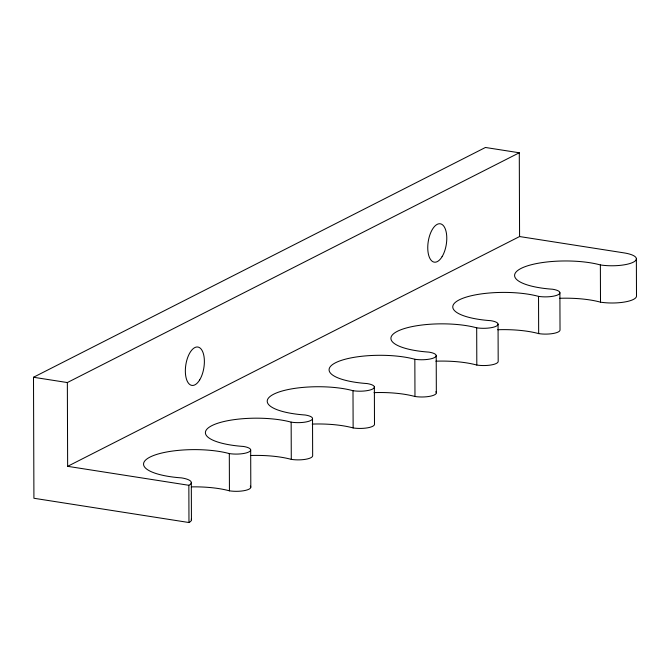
<?xml version="1.0" encoding="UTF-8"?>
<svg xmlns="http://www.w3.org/2000/svg" width="670" height="670" viewBox="0 0 670 670"><rect width="100%" height="100%" fill="white"/><g stroke="black" fill="none" stroke-linecap="round" stroke-linejoin="round"><path stroke-width="1" d="M191.243 519.066A19.196 5.452 -0.2 0 1 188.974 522.525L33.919 498.262L33.5 377.26L485.432 147.475L519.284 152.777L519.577 236.543L67.645 466.328L67.352 382.553L519.284 152.777M519.577 236.543L624.055 252.891A24.162 6.859 -0.2 0 1 633.276 262.204A24.162 6.859 -0.2 0 1 600.37 264.935A50.485 14.338 -0.2 0 0 521.084 268.41A50.485 14.338 -0.2 0 0 552.582 289.231A14.338 4.07 -0.2 0 1 558.06 294.758A14.338 4.07 -0.2 0 1 538.529 296.375A50.485 14.338 -0.2 0 0 459.243 299.859A50.485 14.338 -0.2 0 0 490.742 320.67A14.338 4.07 -0.2 0 1 496.21 326.198A14.338 4.07 -0.2 0 1 476.688 327.814A50.485 14.338 -0.2 0 0 397.402 331.298A50.485 14.338 -0.2 0 0 428.901 352.118A14.338 4.07 -0.2 0 1 434.369 357.646A14.338 4.07 -0.2 0 1 414.839 359.262A50.485 14.338 -0.2 0 0 335.553 362.746A50.485 14.338 -0.2 0 0 367.051 383.558A14.338 4.07 -0.2 0 1 372.528 389.086A14.338 4.07 -0.2 0 1 352.998 390.702A50.485 14.338 -0.2 0 0 273.712 394.186A50.485 14.338 -0.2 0 0 305.21 415.006A14.338 4.07 -0.2 0 1 310.679 420.534A14.338 4.07 -0.2 0 1 291.157 422.15A50.485 14.338 -0.2 0 0 211.871 425.634A50.485 14.338 -0.2 0 0 243.369 446.446A14.338 4.07 -0.2 0 1 248.838 451.974A14.338 4.07 -0.2 0 1 229.308 453.59A50.485 14.338 -0.2 0 0 150.021 457.074A50.485 14.338 -0.2 0 0 181.52 477.886A19.196 5.452 -0.2 0 1 188.848 485.289L188.974 522.525M33.5 377.26L67.352 382.553M67.645 466.328L188.848 485.289M636.366 258.754L636.5 295.989A24.162 6.859 -0.2 0 1 600.504 302.162A50.485 14.338 -0.2 0 0 559.576 298.301M600.37 264.935L600.504 302.162M559.894 292.706L560.028 329.942A14.338 4.07 -0.2 0 1 538.663 333.61A50.485 14.338 -0.2 0 0 497.735 329.741M538.529 296.375L538.663 333.61M498.053 324.154L498.187 361.381A14.338 4.07 -0.2 0 1 476.814 365.05A50.485 14.338 -0.2 0 0 435.894 361.189M476.688 327.814L476.814 365.05M436.212 355.594L436.338 392.829M414.839 359.262L414.973 396.498A14.338 4.07 -0.2 0 0 430.86 396.096A14.338 4.07 -0.2 0 0 435.81 391.774M374.363 387.042L374.497 424.269A14.338 4.07 -0.2 0 1 353.132 427.937A50.485 14.338 -0.2 0 0 312.203 424.077M352.998 390.702L353.132 427.937M312.522 418.482L312.656 455.717A14.338 4.07 -0.2 0 1 291.283 459.377A50.485 14.338 -0.2 0 0 250.362 455.516M291.157 422.15L291.283 459.377M250.68 449.922L250.806 487.157M229.308 453.59L229.441 490.825A14.338 4.07 -0.2 0 0 245.329 490.423A14.338 4.07 -0.2 0 0 250.278 486.11M191.31 482.551L191.436 519.778M374.044 392.628A50.485 14.338 -0.2 0 1 414.973 396.498M191.561 486.881A50.485 14.338 -0.2 0 1 229.441 490.825M199.677 379.915A19.413 9.137 -81.1 0 0 199.568 347.671A19.413 9.137 -81.1 0 0 185.347 371.046A19.413 9.137 -81.1 0 0 199.677 379.915M442.083 256.669A19.413 9.137 -81.1 0 0 441.974 224.425A19.413 9.137 -81.1 0 0 427.753 247.799A19.413 9.137 -81.1 0 0 442.083 256.669"/></g></svg>
